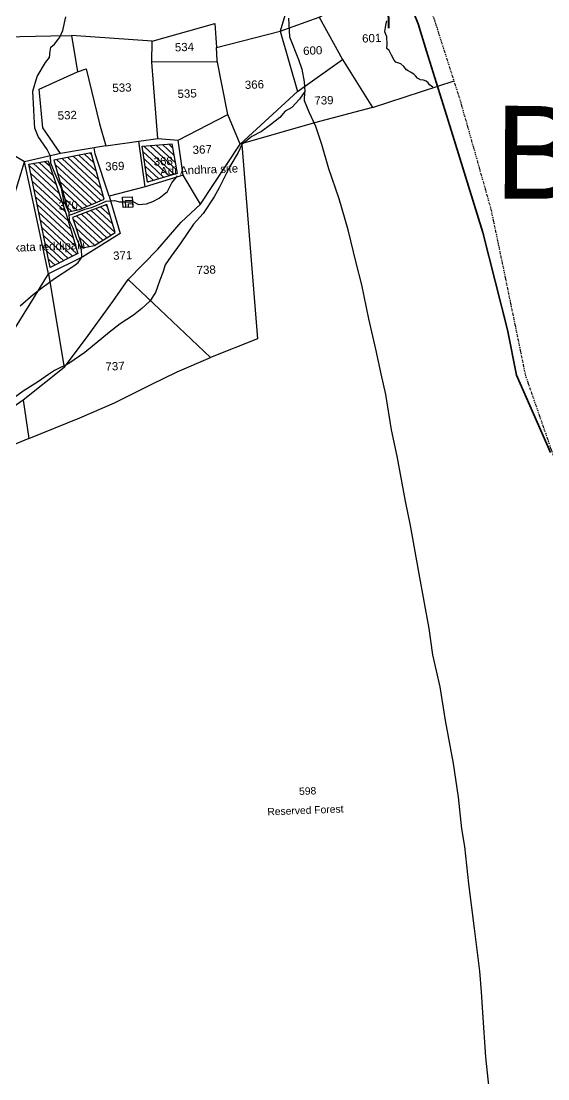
# Model space of a CAD drawing. Header units: inches. Extents: x 304037 to 460575, y 1453943 to 1639883.
# Drawn here: x 324668 to 325543, y 1602354 to 1604110 of the extents above; entities that cross this region are included whole.
import ezdxf

# ---------------------------------------------------------------- set-up
doc = ezdxf.new("R2010")
doc.units = ezdxf.units.IN
doc.header["$MEASUREMENT"] = 0
doc.linetypes.add('BORDER', pattern=[1.75, 0.5, -0.25, 0.5, -0.25, 0, -0.25])
for name, color, linetype in [('NALA', 4, 'Continuous'), ('SQUAREWELL', 5, 'Continuous'), ('SURVEY_BND', 7, 'Continuous'), ('SURVEY_NO', 7, 'Continuous'), ('VILLAGE_AREA', 1, 'Continuous')]:
    doc.layers.add(name, color=color, linetype=linetype)
doc.layers.add('VILL_BOUNDARY', color=6, linetype='BORDER', lineweight=30)
doc.styles.get("Standard").update_dxf_attribs({"font": 'arial.ttf'})

# ---------------------------------------------------------------- blocks, each defined once
blk = doc.blocks.new('BADDEVOLU')
at = {"layer": 'VILL_BOUNDARY', "linetype": 'ByBlock', "lineweight": 40}
blk.add_lwpolyline([(-127.08, -337.86), (-127.08, -356.19)], dxfattribs=at)
blk = doc.blocks.new('BRAHMANAPALLE')
at = {"layer": 'VILL_BOUNDARY', "linetype": 'ByBlock', "lineweight": 35}
blk.add_lwpolyline([(-237.3, 163.08), (-246.78, 159.64), (-260.38, 153.08), (-270.58, 147.68), (-280.61, 141.89), (-295.07, 133.52), (-297, 132.96), (-294.42, 124), (-291.09, 115.27), (-287.84, 103.98), (-278.64, 73.54), (-265.67, 29.88), (-256.02, -9.93), (-252.5, -28.38), (-239.01, -60.05)], dxfattribs=at)
blk = doc.blocks.new('KULLURU')
at = {"layer": 'VILLAGE_AREA'}
h = blk.add_hatch(dxfattribs=at)
h.set_pattern_fill('ANSI31', color=256, scale=15, angle=90, style=0)
h.set_pattern_definition([(135, (-5095.4767, 1231.1166), (-1.3258252, -1.3258252), [])])
h.paths.add_polyline_path([(504.36, 386.54), (496.34, 385.6), (503.48, 343.19), (514.85, 348.5), (511, 363.86)])
h.paths.add_polyline_path([(527.46, 367.97), (513.34, 363.2), (516.88, 350.77), (521.84, 351.48), (530.39, 356.41)])
h.paths.add_polyline_path([(521.85, 389.13), (506.59, 386.8), (511.75, 365.56), (516.23, 366.3), (526.46, 370.11)])
h.paths.add_polyline_path([(554.85, 391.54), (542.7, 391.03), (544.29, 376.38), (556.55, 379.35)])
h.paths.add_polyline_path([(479.58, 348.02), (518.5, 348.02), (518.5, 354.76), (479.58, 354.76)], flags=9)
h.paths.add_polyline_path([(506.96, 365.58), (516.09, 365.58), (516.09, 370.7), (506.96, 370.7)], flags=24)
h.paths.add_polyline_path([(548.73, 377.96), (582.08, 377.96), (582.08, 383.21), (548.73, 383.21)], flags=9)
h.paths.add_polyline_path([(546.28, 382.03), (555.4, 382.03), (555.4, 387.13), (546.28, 387.13)], flags=24)
at = {"layer": 'NALA'}
for points in [[(661.7, 410.36), (660.35, 411.4), (659.85, 412.31), (659.08, 412.89), (658.08, 413.35), (656.81, 413.53), (655.59, 414.25), (654.82, 415.29), (654.18, 415.97), (652.87, 416.88), (651.92, 417.42), (651.24, 417.83), (650.29, 419.23), (649.15, 420.41), (647.84, 420.86), (647.11, 421.09), (646.52, 422.04), (645.39, 424.07), (644.58, 425.93), (643.71, 426.88), (643.85, 428.55), (643.89, 431.58), (643.17, 433.62), (643.57, 436.38), (644.03, 438.05)], [(604.21, 440.75), (604.29, 433.06), (607.6, 423.82), (608.8, 419.76), (609.56, 414.63), (609.71, 410.72), (607.35, 407.61), (604.16, 404.38), (601.38, 403.01), (599.06, 400.48), (595.22, 397.75), (591.49, 395.13), (587.46, 393.23), (583.18, 390.09), (581.55, 386.9), (578.01, 381.47), (573.29, 372.94), (571.16, 369.38), (566.37, 362.77), (562.38, 358.52), (556.63, 350.85), (552.82, 345.95), (550.12, 342.57), (549.13, 339.42), (547.84, 336.43), (545.82, 331.42), (543.31, 327.96), (540.07, 325.13), (536.49, 322.62), (530.94, 319.24), (526.57, 316.09), (516.21, 308.12), (509.48, 303.95), (503.59, 301.29), (501.05, 299.78), (496.83, 297.2), (490.52, 293.4), (485.81, 290.28)], [(490.67, 328.21), (496.06, 332.49), (499.73, 335.18), (504.98, 338.65), (511.81, 342.81), (513.65, 343.99), (514.89, 344.84), (515.94, 346.15), (516.4, 346.93), (516.4, 347.26), (516.4, 349.95), (514.76, 354.4), (513.45, 358.79), (512.07, 361.93), (511.94, 365.08), (509.97, 370.04), (509.25, 375.08), (506.5, 382.22), (505.38, 385.63), (505.32, 388.42), (504.01, 391.24), (501.78, 394.77), (500.66, 396.61), (499.35, 400.08), (499.29, 402.04), (499.29, 407.55), (499.22, 415.13), (501.19, 420.96), (504.73, 426.59), (506.44, 428.47), (506.9, 431.15), (507.16, 432.73), (508.73, 433.9), (510.11, 435.61), (511.03, 436.66), (512.28, 439.28), (513.78, 444.84)], [(669.18, -3.41), (667.87, 15.71), (667.38, 33.88), (667.25, 42.3), (666.82, 50.74), (665.32, 68.09), (663.82, 86.41), (662.7, 101.56), (661.73, 108.78), (660.95, 121.68), (659.38, 135.47), (656.83, 153), (655.2, 166.75), (652.7, 179.93), (651.67, 190.65), (648.48, 213.06), (645.69, 232.79), (644.07, 242.81), (641.41, 261.13), (639.55, 271.95), (637.83, 286.39), (636.16, 294.77), (634.45, 304.96), (632.04, 317.3), (629.73, 331.21), (627.82, 340.27), (625.12, 353.78), (621.98, 366.59), (618.25, 378.96), (615.7, 388.91), (613.64, 396.29), (611.04, 402.22), (609.37, 406.92), (609.71, 410.72)], [(511.98, 364.16), (514.06, 364.78), (518.4, 366.33), (521.19, 366.94), (523.29, 367.67), (525.75, 368.72), (527.16, 369.26), (528.79, 369.3), (530.6, 369.37), (532.63, 368.86), (532.88, 368.86), (535.83, 368.65), (538.33, 368.62), (540.36, 367.46), (543.58, 367.6), (546.11, 368.44), (548.79, 369.67), (552.27, 372.21), (554.15, 375.72), (556.15, 377.96), (556.58, 378.39)]]:
    blk.add_lwpolyline(points, dxfattribs=at)
at = {"layer": 'SQUAREWELL'}
for points in [[(533.96, 370.59), (537.89, 370.59), (537.89, 366.39), (533.96, 366.39)], [(535.11, 369.26), (537.89, 369.26), (537.89, 366.39), (535.11, 366.39)], [(536.22, 367.89), (537.89, 367.89), (537.89, 366.39), (536.22, 366.39)]]:
    blk.add_lwpolyline(points, close=True, dxfattribs=at)
at = {"layer": 'SURVEY_BND'}
for points in [[(605.91, 451.41), (600.6, 435.6), (616.63, 440.61), (650.13, 456), (656.58, 458.91)], [(574.56, 424.13), (547.91, 424.97), (548.37, 433.52), (574.18, 439.68), (574.48, 429.91)], [(616.63, 440.61), (625.5, 423.04), (636.96, 403.09), (670.47, 412.62)], [(509.37, 389.31), (494.63, 386.6), (470.12, 402.53), (456.67, 404.61), (468.12, 414.68), (475.25, 420.99), (475.76, 437.79), (507.34, 437.32), (515.74, 437.07)], [(548.37, 433.52), (515.74, 437.07), (517.57, 422.22), (521.14, 423.38), (525.72, 400.79), (527.99, 391.75), (541.45, 393.09), (549.21, 393.87), (548.25, 416.26), (547.91, 424.97)], [(582.6, 390.33), (578.08, 402.54), (574.48, 424.64), (574.48, 429.91), (600.6, 435.6)], [(600.6, 435.6), (606.72, 410.77)], [(527.99, 391.75), (509.37, 389.31), (502.7, 400.12), (501.75, 415.8), (517.57, 422.22)], [(636.96, 403.09), (613.11, 397.79), (582.6, 390.33), (606.72, 410.77), (625.5, 423.04)], [(549.21, 393.87), (557.41, 392.94), (578.08, 402.54)], [(558.89, 378.65), (543.33, 374.56), (541.45, 393.09)], [(565.45, 366.64), (558.89, 378.65), (557.41, 392.94)], [(543.33, 374.56), (528.54, 371.22), (523.54, 388.7), (523.13, 391.11)], [(583.18, 390.09), (586.52, 311.03), (567.2, 304.16), (534.95, 337.18), (547.42, 348.94), (557.35, 359.55), (565.45, 366.64), (582.6, 390.33)], [(481.14, 309.05), (466.75, 353.95), (484.34, 356.65), (494.63, 386.6)], [(528.54, 371.22), (532.33, 355.93), (516.93, 347.1), (502.69, 340.67), (498.08, 367.04), (494.63, 386.6)], [(490.32, 289.74), (480.1, 283.25), (471.44, 278.34), (460.91, 289.96), (455.3, 296.16), (444.36, 307.44), (463.18, 308.31), (481.14, 309.05), (490.31, 322.17), (496.55, 331.65), (502.69, 340.67)], [(502.69, 340.67), (507.52, 302.46), (516.6, 313.61), (528.3, 328.47), (534.95, 337.18)], [(507.52, 302.46), (490.32, 289.74), (491.99, 274.14), (513.13, 281.75), (527.47, 287.29), (542.94, 294.29), (553.38, 298.82), (567.2, 304.16)], [(491.99, 274.14), (450.16, 258.67), (423.81, 248.81), (451.76, 266.38), (471.44, 278.34)]]:
    blk.add_lwpolyline(points, dxfattribs=at)
at = {"layer": 'VILL_BOUNDARY'}
blk.add_lwpolyline([(706.6, 253.38), (694.92, 291.78), (687.24, 338.01), (683.55, 359.72), (672.95, 403.64), (663.58, 437.44), (656.98, 458.2), (652.52, 466.17), (630.87, 495.65), (609.67, 538.34), (599.83, 557.42), (584.17, 580.6), (571.88, 614.72), (566.66, 627.44), (552.83, 651.59), (533.32, 686.31)], dxfattribs=at)
at = {"layer": 'VILLAGE_AREA'}
for points in [[(542.7, 391.03), (554.85, 391.54), (556.55, 379.35), (544.29, 376.38), (542.7, 391.03)], [(516.23, 366.3), (526.46, 370.11), (521.85, 389.13), (506.59, 386.8), (511.75, 365.56), (516.23, 366.3)], [(514.85, 348.5), (503.48, 343.19), (496.34, 385.6), (504.36, 386.54), (511, 363.86), (514.85, 348.5)], [(521.84, 351.48), (530.39, 356.41), (527.46, 367.97), (513.34, 363.2), (516.88, 350.77), (521.84, 351.48)]]:
    blk.add_lwpolyline(points, dxfattribs=at)
at = {"layer": 'SURVEY_NO'}
for s, height, p in [('534', 3.35, (557.55, 428.97)), ('601', 3.35, (633.76, 429.61)), ('600', 3.35, (609.61, 425.52)), ('533', 3.35, (531.52, 413.47)), ('535', 3.35, (557.9, 410.02)), ('366', 3.35, (585.38, 412.64)), ('739', 3.35, (613.37, 405.11)), ('532', 3.35, (508.87, 403.13)), ('367', 3.35, (563.15, 387.08)), ('369', 3.35, (527.38, 381.7)), ('368', 3.35, (547.13, 382.94)), ('Adi Andhra site', 3.3504, (549.61, 378.9)), ('370', 3.35, (507.82, 366.5)), ('Venkata reddipalli', 3.3504, (480.7, 350.2)), ('371', 3.35, (529.16, 345.35)), ('738', 3.35, (562.86, 338.18)), ('737', 3.35, (524.3, 300.46)), ('598', 3, (596.25, 125.11)), ('Reserved Forest', 3, (583.04, 117.33))]:
    blk.add_text(s, height=height, dxfattribs=at).set_placement(p)

msp = doc.modelspace()

# ---------------------------------------------------------------- block references
at = {"xscale": 4.08566660901875, "yscale": 4.085666608953034, "zscale": 4.085666609008822, "rotation": 2.230494101978846}
msp.add_blockref('KULLURU', (322715.7, 1602219.6), dxfattribs=at)
at = {"linetype": 'ByBlock', "xscale": 4.073260406133785, "yscale": 4.073260406163172, "zscale": 4.073260406132811, "rotation": 0.6373421312504375}
msp.add_blockref('BRAHMANAPALLE', (326518.3, 1603649.4), dxfattribs=at)
at = {"layer": 'SURVEY_BND', "linetype": 'ByBlock', "xscale": 4.075461441823986, "yscale": 4.075461441854713, "zscale": 4.075461441827573, "rotation": 1.112929297650649}
msp.add_blockref('BADDEVOLU', (325768.2, 1605559.9), dxfattribs=at)

# ---------------------------------------------------------------- texts
at = {"layer": 'SQUAREWELL', "color": 1, "linetype": 'ByBlock'}
msp.add_text('BRAHMANA PALLI', height=154.112, rotation=359.6509, dxfattribs=at).set_placement((325453.8, 1603815.5))

doc.saveas('drawing.dxf')
